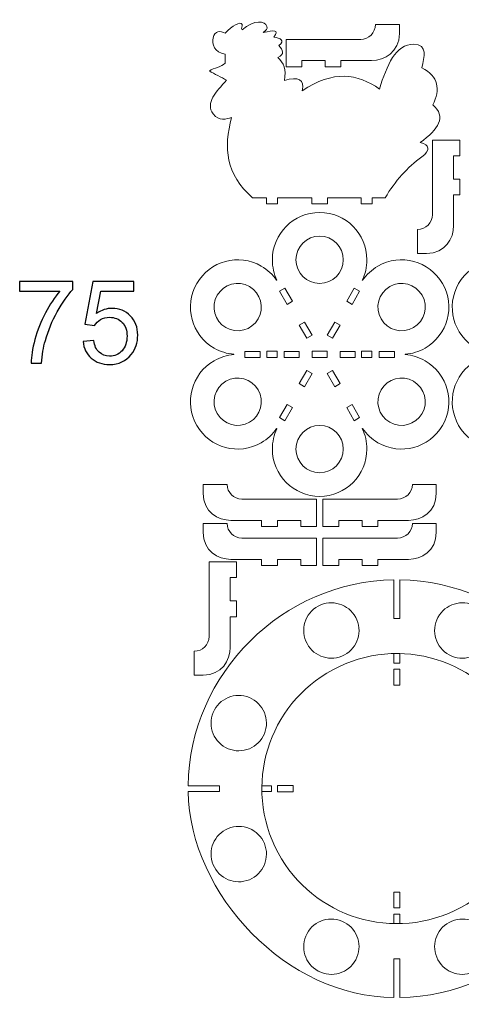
# Model space of a CAD drawing. Header units: centimetres. Extents: x -157 to -41, y -54 to 49.
# Drawn here: x -157 to -128.9, y -13.4 to 48.7 of the extents above; entities that cross this region are included whole.
import ezdxf

# ---------------------------------------------------------------- set-up
doc = ezdxf.new("R2010")
doc.units = ezdxf.units.CM
doc.header["$MEASUREMENT"] = 0
doc.layers.add('layer 1', color=7, linetype='Continuous')

msp = doc.modelspace()

# ---------------------------------------------------------------- linework, layer by layer
at = {"layer": 'layer 1', "color": 250, "lineweight": 9}
msp.add_lwpolyline([(-140.61662, -0.32541), (-139.61664, -0.32541), (-139.61664, 0.06457), (-140.61662, 0.06457), (-140.61662, -0.32541)], close=True, dxfattribs=at)
for points, knots in [([(-142.20987, 37.35621), (-143.92432, 38.86667), (-144.03164, 40.49601), (-143.54405, 42.43619), (-143.54405, 42.43619), (-143.84609, 42.36213), (-144.34003, 42.17056), (-144.70719, 42.67311), (-144.70719, 42.67311), (-145.21136, 43.36312), (-144.51576, 44.07481), (-143.86132, 44.80793), (-143.86132, 44.80793), (-144.17013, 45.00929), (-144.63507, 45.20065), (-144.94387, 45.40206), (-144.94387, 45.40206), (-144.66191, 45.60853), (-144.17094, 45.62838), (-143.94188, 45.89549), (-143.94188, 45.89549), (-143.94184, 46.08341), (-143.94184, 46.27138), (-143.94188, 46.4594), (-143.94188, 46.4594), (-144.61805, 46.55542), (-144.78886, 47.10705), (-144.70719, 47.50667), (-144.70719, 47.50667), (-144.61669, 47.94939), (-144.22727, 47.95791), (-143.94188, 47.78861), (-143.94188, 47.78861), (-143.46516, 48.28265), (-143.01865, 48.55801), (-142.8644, 48.35252), (-142.8644, 48.35252), (-142.83787, 48.23982), (-142.96245, 48.12714), (-142.85532, 48.01451), (-142.85532, 48.01451), (-142.1185, 48.65758), (-141.37752, 48.59703), (-141.28888, 48.21628), (-141.28888, 48.21628), (-141.25876, 48.08675), (-141.3264, 47.97632), (-141.52563, 47.83294), (-141.52563, 47.83294), (-140.84374, 47.97458), (-140.48042, 48.03987), (-140.86077, 47.55046), (-140.86077, 47.55046), (-140.42208, 47.4742), (-140.1291, 47.35153), (-140.53843, 47.00573), (-140.53843, 47.00573), (-140.25247, 46.71371), (-140.15921, 46.44677), (-140.59885, 46.24913), (-140.59885, 46.24913), (-140.23786, 45.92376), (-140.03646, 45.48492), (-140.18584, 44.79646), (-140.18584, 44.79646), (-139.28275, 45.05662), (-138.87275, 44.86574), (-139.0576, 44.13066), (-139.0576, 44.13066), (-137.08995, 45.47031), (-135.52855, 45.22189), (-134.15179, 44.25174), (-134.15179, 44.25174), (-133.67564, 45.74377), (-133.14459, 47.11762), (-131.96581, 47.09655), (-131.96581, 47.09655), (-131.08225, 47.05079), (-131.30474, 46.30658), (-131.46212, 45.6035), (-131.46212, 45.6035), (-130.40309, 45.04485), (-130.26874, 44.23114), (-130.76704, 43.24293), (-130.76704, 43.24293), (-129.88414, 42.50638), (-130.40457, 41.69601), (-131.56285, 40.85208), (-131.56285, 40.85208), (-130.96543, 40.7139), (-130.89662, 40.37043), (-131.46212, 39.95426), (-131.46212, 39.95426), (-132.38003, 39.27879), (-133.16119, 38.41037), (-133.78911, 37.35158), (-133.78911, 37.35158), (-133.78911, 37.35158), (-134.60666, 37.35203), (-134.60666, 37.35203), (-134.60666, 37.35203), (-134.60666, 37.35203), (-134.60666, 36.96548), (-134.60666, 36.96548), (-134.60666, 36.96548), (-134.60666, 36.96548), (-135.30666, 36.96548), (-135.30666, 36.96548), (-135.30666, 36.96548), (-135.30666, 36.96548), (-135.30666, 37.35241), (-135.30666, 37.35241), (-135.30666, 37.35241), (-135.30666, 37.35241), (-137.44711, 37.35359), (-137.44711, 37.35359), (-137.44711, 37.35359), (-137.44711, 37.35359), (-137.44711, 36.96548), (-137.44711, 36.96548), (-137.44711, 36.96548), (-137.44711, 36.96548), (-138.44711, 36.96548), (-138.44711, 36.96548), (-138.44711, 36.96548), (-138.44711, 36.96548), (-138.44711, 37.35414), (-138.44711, 37.35414), (-138.44711, 37.35414), (-138.44711, 37.35414), (-140.62406, 37.35534), (-140.62406, 37.35534), (-140.62406, 37.35534), (-140.62406, 37.35534), (-140.62406, 36.96548), (-140.62406, 36.96548), (-140.62406, 36.96548), (-140.62406, 36.96548), (-141.32406, 36.96548), (-141.32406, 36.96548), (-141.32406, 36.96548), (-141.32406, 36.96548), (-141.32406, 37.35572), (-141.32406, 37.35572), (-141.32406, 37.35572), (-141.32406, 37.35572), (-142.20987, 37.35621), (-142.20987, 37.35621)], [0, 0, 0, 0, 0.02631579, 0.02631579, 0.02631579, 0.02631579, 0.05263158, 0.05263158, 0.05263158, 0.05263158, 0.07894737, 0.07894737, 0.07894737, 0.07894737, 0.10526316, 0.10526316, 0.10526316, 0.10526316, 0.13157895, 0.13157895, 0.13157895, 0.13157895, 0.15789474, 0.15789474, 0.15789474, 0.15789474, 0.18421053, 0.18421053, 0.18421053, 0.18421053, 0.21052632, 0.21052632, 0.21052632, 0.21052632, 0.23684211, 0.23684211, 0.23684211, 0.23684211, 0.26315789, 0.26315789, 0.26315789, 0.26315789, 0.28947368, 0.28947368, 0.28947368, 0.28947368, 0.31578947, 0.31578947, 0.31578947, 0.31578947, 0.34210526, 0.34210526, 0.34210526, 0.34210526, 0.36842105, 0.36842105, 0.36842105, 0.36842105, 0.39473684, 0.39473684, 0.39473684, 0.39473684, 0.42105263, 0.42105263, 0.42105263, 0.42105263, 0.44736842, 0.44736842, 0.44736842, 0.44736842, 0.47368421, 0.47368421, 0.47368421, 0.47368421, 0.5, 0.5, 0.5, 0.5, 0.52631579, 0.52631579, 0.52631579, 0.52631579, 0.55263158, 0.55263158, 0.55263158, 0.55263158, 0.57894737, 0.57894737, 0.57894737, 0.57894737, 0.60526316, 0.60526316, 0.60526316, 0.60526316, 0.63157895, 0.63157895, 0.63157895, 0.63157895, 0.65789474, 0.65789474, 0.65789474, 0.65789474, 0.68421053, 0.68421053, 0.68421053, 0.68421053, 0.71052632, 0.71052632, 0.71052632, 0.71052632, 0.73684211, 0.73684211, 0.73684211, 0.73684211, 0.76315789, 0.76315789, 0.76315789, 0.76315789, 0.78947368, 0.78947368, 0.78947368, 0.78947368, 0.81578947, 0.81578947, 0.81578947, 0.81578947, 0.84210526, 0.84210526, 0.84210526, 0.84210526, 0.86842105, 0.86842105, 0.86842105, 0.86842105, 0.89473684, 0.89473684, 0.89473684, 0.89473684, 0.92105263, 0.92105263, 0.92105263, 0.92105263, 0.94736842, 0.94736842, 0.94736842, 0.94736842, 1, 1, 1, 1]), ([(-134.64666, 46.05553), (-134.64666, 46.05553), (-136.59122, 46.05553), (-136.59122, 46.05553), (-136.59122, 46.05553), (-136.59122, 46.05553), (-136.59122, 45.66553), (-136.59122, 45.66553), (-136.59122, 45.66553), (-136.59122, 45.66553), (-137.59122, 45.66553), (-137.59122, 45.66553), (-137.59122, 45.66553), (-137.59122, 45.66553), (-137.59122, 46.05553), (-137.59122, 46.05553), (-137.59122, 46.05553), (-137.59122, 46.05553), (-139.07846, 46.05553), (-139.07846, 46.05553), (-139.07846, 46.05553), (-139.07846, 46.05553), (-139.07846, 45.66553), (-139.07846, 45.66553), (-139.07846, 45.66553), (-139.07846, 45.66553), (-140.07846, 45.66553), (-140.07846, 45.66553), (-140.07846, 45.66553), (-140.07846, 45.66553), (-140.07846, 46.05553), (-140.07846, 46.05553), (-140.07846, 46.05553), (-140.07846, 46.05553), (-140.07846, 47.40143), (-140.07846, 47.40143), (-140.07846, 47.40143), (-140.07846, 47.40143), (-135.34087, 47.40143), (-135.34087, 47.40143), (-135.34087, 47.40143), (-134.82567, 47.40143), (-134.40413, 47.82294), (-134.40413, 48.33817), (-134.40413, 48.33817), (-134.40413, 48.33817), (-134.02814, 48.33817), (-134.02814, 48.33817), (-134.02814, 48.33817), (-134.02814, 48.33817), (-132.88682, 48.33817), (-132.88682, 48.33817), (-132.88682, 48.33817), (-132.88682, 48.33817), (-132.88682, 47.76751), (-132.88682, 47.76751), (-132.88682, 47.76751), (-132.88682, 46.58706), (-133.83469, 46.05553), (-134.64666, 46.05553)], [0, 0, 0, 0, 0.0625, 0.0625, 0.0625, 0.0625, 0.125, 0.125, 0.125, 0.125, 0.1875, 0.1875, 0.1875, 0.1875, 0.25, 0.25, 0.25, 0.25, 0.3125, 0.3125, 0.3125, 0.3125, 0.375, 0.375, 0.375, 0.375, 0.4375, 0.4375, 0.4375, 0.4375, 0.5, 0.5, 0.5, 0.5, 0.5625, 0.5625, 0.5625, 0.5625, 0.625, 0.625, 0.625, 0.625, 0.6875, 0.6875, 0.6875, 0.6875, 0.75, 0.75, 0.75, 0.75, 0.8125, 0.8125, 0.8125, 0.8125, 0.875, 0.875, 0.875, 0.875, 1, 1, 1, 1]), ([(-129.4448, 35.58404), (-129.4448, 35.58404), (-129.4448, 37.5286), (-129.4448, 37.5286), (-129.4448, 37.5286), (-129.4448, 37.5286), (-129.0548, 37.5286), (-129.0548, 37.5286), (-129.0548, 37.5286), (-129.0548, 37.5286), (-129.0548, 38.5286), (-129.0548, 38.5286), (-129.0548, 38.5286), (-129.0548, 38.5286), (-129.4448, 38.5286), (-129.4448, 38.5286), (-129.4448, 38.5286), (-129.4448, 38.5286), (-129.4448, 40.01584), (-129.4448, 40.01584), (-129.4448, 40.01584), (-129.4448, 40.01584), (-129.0548, 40.01584), (-129.0548, 40.01584), (-129.0548, 40.01584), (-129.0548, 40.01584), (-129.0548, 41.01584), (-129.0548, 41.01584), (-129.0548, 41.01584), (-129.0548, 41.01584), (-129.4448, 41.01584), (-129.4448, 41.01584), (-129.4448, 41.01584), (-129.4448, 41.01584), (-130.7907, 41.01584), (-130.7907, 41.01584), (-130.7907, 41.01584), (-130.7907, 41.01584), (-130.7907, 36.27825), (-130.7907, 36.27825), (-130.7907, 36.27825), (-130.7907, 35.76305), (-131.21221, 35.34151), (-131.72744, 35.34151), (-131.72744, 35.34151), (-131.72744, 35.34151), (-131.72744, 34.96552), (-131.72744, 34.96552), (-131.72744, 34.96552), (-131.72744, 34.96552), (-131.72744, 33.8242), (-131.72744, 33.8242), (-131.72744, 33.8242), (-131.72744, 33.8242), (-131.15678, 33.8242), (-131.15678, 33.8242), (-131.15678, 33.8242), (-129.97633, 33.8242), (-129.4448, 34.77207), (-129.4448, 35.58404)], [0, 0, 0, 0, 0.0625, 0.0625, 0.0625, 0.0625, 0.125, 0.125, 0.125, 0.125, 0.1875, 0.1875, 0.1875, 0.1875, 0.25, 0.25, 0.25, 0.25, 0.3125, 0.3125, 0.3125, 0.3125, 0.375, 0.375, 0.375, 0.375, 0.4375, 0.4375, 0.4375, 0.4375, 0.5, 0.5, 0.5, 0.5, 0.5625, 0.5625, 0.5625, 0.5625, 0.625, 0.625, 0.625, 0.625, 0.6875, 0.6875, 0.6875, 0.6875, 0.75, 0.75, 0.75, 0.75, 0.8125, 0.8125, 0.8125, 0.8125, 0.875, 0.875, 0.875, 0.875, 1, 1, 1, 1]), ([(-137.94712, 36.41761), (-136.29055, 36.41761), (-134.94712, 35.07418), (-134.94711, 33.41761), (-134.94711, 33.41761), (-134.94712, 32.95642), (-135.05137, 32.51958), (-135.23739, 32.12916), (-135.23739, 32.12916), (-135.23739, 32.12916), (-135.21831, 32.11812), (-135.21831, 32.11812), (-135.21831, 32.11812), (-134.97321, 32.47443), (-134.64698, 32.78311), (-134.24756, 33.01371), (-134.24756, 33.01371), (-132.81292, 33.842), (-130.97776, 33.35027), (-130.14948, 31.91564), (-130.14948, 31.91564), (-129.32119, 30.48101), (-129.81292, 28.64585), (-131.24755, 27.81756), (-131.24755, 27.81756), (-131.64716, 27.58685), (-132.07788, 27.45869), (-132.50923, 27.42466), (-132.50923, 27.42466), (-132.50923, 27.42466), (-132.50921, 27.41366), (-132.50921, 27.41366), (-132.50921, 27.41366), (-132.50921, 27.41366), (-132.50923, 27.40272), (-132.50923, 27.40272), (-132.50923, 27.40272), (-132.07789, 27.36869), (-131.64717, 27.24049), (-131.24756, 27.00978), (-131.24756, 27.00978), (-129.81292, 26.18149), (-129.32119, 24.34633), (-130.14948, 22.9117), (-130.14948, 22.9117), (-130.97776, 21.47707), (-132.81292, 20.98534), (-134.24756, 21.81362), (-134.24756, 21.81362), (-134.64697, 22.04422), (-134.97322, 22.35295), (-135.21832, 22.70927), (-135.21832, 22.70927), (-135.21832, 22.70927), (-135.23738, 22.69823), (-135.23738, 22.69823), (-135.23738, 22.69823), (-135.05137, 22.30781), (-134.94712, 21.87092), (-134.94712, 21.40974), (-134.94712, 21.40974), (-134.94712, 19.75316), (-136.29055, 18.40973), (-137.94712, 18.40973), (-137.94712, 18.40973), (-139.60369, 18.40973), (-140.94712, 19.75316), (-140.94713, 21.40973), (-140.94713, 21.40973), (-140.94712, 21.87092), (-140.84286, 22.30782), (-140.65684, 22.69823), (-140.65684, 22.69823), (-140.65684, 22.69823), (-140.67591, 22.70929), (-140.67591, 22.70929), (-140.67591, 22.70929), (-140.92102, 22.35296), (-141.24726, 22.04423), (-141.64668, 21.81363), (-141.64668, 21.81363), (-143.08132, 20.98534), (-144.91648, 21.47707), (-145.74476, 22.9117), (-145.74476, 22.9117), (-146.57305, 24.34633), (-146.08132, 26.18149), (-144.64669, 27.00978), (-144.64669, 27.00978), (-144.24708, 27.24049), (-143.81636, 27.36869), (-143.38501, 27.40272), (-143.38501, 27.40272), (-143.38501, 27.40272), (-143.38503, 27.41368), (-143.38503, 27.41368), (-143.38503, 27.41368), (-143.38503, 27.41368), (-143.38501, 27.42466), (-143.38501, 27.42466), (-143.38501, 27.42466), (-143.81635, 27.45869), (-144.24707, 27.58685), (-144.64668, 27.81756), (-144.64668, 27.81756), (-146.08132, 28.64585), (-146.57305, 30.48101), (-145.74476, 31.91564), (-145.74476, 31.91564), (-144.91648, 33.35027), (-143.08132, 33.842), (-141.64668, 33.01372), (-141.64668, 33.01372), (-141.24727, 32.78312), (-140.92103, 32.47443), (-140.67593, 32.11812), (-140.67593, 32.11812), (-140.67593, 32.11812), (-140.65685, 32.12918), (-140.65685, 32.12918), (-140.65685, 32.12918), (-140.84287, 32.5196), (-140.94712, 32.95642), (-140.94712, 33.4176), (-140.94712, 33.4176), (-140.94712, 35.07418), (-139.60369, 36.41761), (-137.94712, 36.41761)], [0, 0, 0, 0, 0.03030303, 0.03030303, 0.03030303, 0.03030303, 0.06060606, 0.06060606, 0.06060606, 0.06060606, 0.09090909, 0.09090909, 0.09090909, 0.09090909, 0.12121212, 0.12121212, 0.12121212, 0.12121212, 0.15151515, 0.15151515, 0.15151515, 0.15151515, 0.18181818, 0.18181818, 0.18181818, 0.18181818, 0.21212121, 0.21212121, 0.21212121, 0.21212121, 0.24242424, 0.24242424, 0.24242424, 0.24242424, 0.27272727, 0.27272727, 0.27272727, 0.27272727, 0.3030303, 0.3030303, 0.3030303, 0.3030303, 0.33333333, 0.33333333, 0.33333333, 0.33333333, 0.36363636, 0.36363636, 0.36363636, 0.36363636, 0.39393939, 0.39393939, 0.39393939, 0.39393939, 0.42424242, 0.42424242, 0.42424242, 0.42424242, 0.45454545, 0.45454545, 0.45454545, 0.45454545, 0.48484848, 0.48484848, 0.48484848, 0.48484848, 0.51515152, 0.51515152, 0.51515152, 0.51515152, 0.54545455, 0.54545455, 0.54545455, 0.54545455, 0.57575758, 0.57575758, 0.57575758, 0.57575758, 0.60606061, 0.60606061, 0.60606061, 0.60606061, 0.63636364, 0.63636364, 0.63636364, 0.63636364, 0.66666667, 0.66666667, 0.66666667, 0.66666667, 0.6969697, 0.6969697, 0.6969697, 0.6969697, 0.72727273, 0.72727273, 0.72727273, 0.72727273, 0.75757576, 0.75757576, 0.75757576, 0.75757576, 0.78787879, 0.78787879, 0.78787879, 0.78787879, 0.81818182, 0.81818182, 0.81818182, 0.81818182, 0.84848485, 0.84848485, 0.84848485, 0.84848485, 0.87878788, 0.87878788, 0.87878788, 0.87878788, 0.90909091, 0.90909091, 0.90909091, 0.90909091, 0.93939394, 0.93939394, 0.93939394, 0.93939394, 1, 1, 1, 1]), ([(-121.32812, 36.41761), (-119.67155, 36.41761), (-118.32812, 35.07418), (-118.32811, 33.41761), (-118.32811, 33.41761), (-118.32812, 32.95642), (-118.43237, 32.51958), (-118.61839, 32.12916), (-118.61839, 32.12916), (-118.61839, 32.12916), (-118.59931, 32.11812), (-118.59931, 32.11812), (-118.59931, 32.11812), (-118.35421, 32.47443), (-118.02798, 32.78311), (-117.62856, 33.01371), (-117.62856, 33.01371), (-116.19392, 33.842), (-114.35876, 33.35027), (-113.53048, 31.91564), (-113.53048, 31.91564), (-112.70219, 30.48101), (-113.19392, 28.64585), (-114.62855, 27.81756), (-114.62855, 27.81756), (-115.02816, 27.58685), (-115.45888, 27.45869), (-115.89023, 27.42466), (-115.89023, 27.42466), (-115.89023, 27.42466), (-115.89021, 27.41366), (-115.89021, 27.41366), (-115.89021, 27.41366), (-115.89021, 27.41366), (-115.89023, 27.40272), (-115.89023, 27.40272), (-115.89023, 27.40272), (-115.45889, 27.36869), (-115.02817, 27.24049), (-114.62856, 27.00978), (-114.62856, 27.00978), (-113.19392, 26.18149), (-112.70219, 24.34633), (-113.53048, 22.9117), (-113.53048, 22.9117), (-114.35876, 21.47707), (-116.19392, 20.98534), (-117.62856, 21.81362), (-117.62856, 21.81362), (-118.02797, 22.04422), (-118.35422, 22.35295), (-118.59932, 22.70927), (-118.59932, 22.70927), (-118.59932, 22.70927), (-118.61838, 22.69823), (-118.61838, 22.69823), (-118.61838, 22.69823), (-118.43237, 22.30781), (-118.32812, 21.87092), (-118.32812, 21.40974), (-118.32812, 21.40974), (-118.32812, 19.75316), (-119.67155, 18.40973), (-121.32812, 18.40973), (-121.32812, 18.40973), (-122.98469, 18.40973), (-124.32812, 19.75316), (-124.32813, 21.40973), (-124.32813, 21.40973), (-124.32812, 21.87092), (-124.22386, 22.30782), (-124.03784, 22.69823), (-124.03784, 22.69823), (-124.03784, 22.69823), (-124.05691, 22.70929), (-124.05691, 22.70929), (-124.05691, 22.70929), (-124.30202, 22.35296), (-124.62826, 22.04423), (-125.02768, 21.81363), (-125.02768, 21.81363), (-126.46232, 20.98534), (-128.29748, 21.47707), (-129.12576, 22.9117), (-129.12576, 22.9117), (-129.95405, 24.34633), (-129.46232, 26.18149), (-128.02769, 27.00978), (-128.02769, 27.00978), (-127.62808, 27.24049), (-127.19736, 27.36869), (-126.76601, 27.40272), (-126.76601, 27.40272), (-126.76601, 27.40272), (-126.76603, 27.41368), (-126.76603, 27.41368), (-126.76603, 27.41368), (-126.76603, 27.41368), (-126.76601, 27.42466), (-126.76601, 27.42466), (-126.76601, 27.42466), (-127.19735, 27.45869), (-127.62807, 27.58685), (-128.02768, 27.81756), (-128.02768, 27.81756), (-129.46232, 28.64585), (-129.95405, 30.48101), (-129.12576, 31.91564), (-129.12576, 31.91564), (-128.29748, 33.35027), (-126.46232, 33.842), (-125.02768, 33.01372), (-125.02768, 33.01372), (-124.62827, 32.78312), (-124.30203, 32.47443), (-124.05693, 32.11812), (-124.05693, 32.11812), (-124.05693, 32.11812), (-124.03785, 32.12918), (-124.03785, 32.12918), (-124.03785, 32.12918), (-124.22387, 32.5196), (-124.32812, 32.95642), (-124.32812, 33.4176), (-124.32812, 33.4176), (-124.32812, 35.07418), (-122.98469, 36.41761), (-121.32812, 36.41761)], [0, 0, 0, 0, 0.03030303, 0.03030303, 0.03030303, 0.03030303, 0.06060606, 0.06060606, 0.06060606, 0.06060606, 0.09090909, 0.09090909, 0.09090909, 0.09090909, 0.12121212, 0.12121212, 0.12121212, 0.12121212, 0.15151515, 0.15151515, 0.15151515, 0.15151515, 0.18181818, 0.18181818, 0.18181818, 0.18181818, 0.21212121, 0.21212121, 0.21212121, 0.21212121, 0.24242424, 0.24242424, 0.24242424, 0.24242424, 0.27272727, 0.27272727, 0.27272727, 0.27272727, 0.3030303, 0.3030303, 0.3030303, 0.3030303, 0.33333333, 0.33333333, 0.33333333, 0.33333333, 0.36363636, 0.36363636, 0.36363636, 0.36363636, 0.39393939, 0.39393939, 0.39393939, 0.39393939, 0.42424242, 0.42424242, 0.42424242, 0.42424242, 0.45454545, 0.45454545, 0.45454545, 0.45454545, 0.48484848, 0.48484848, 0.48484848, 0.48484848, 0.51515152, 0.51515152, 0.51515152, 0.51515152, 0.54545455, 0.54545455, 0.54545455, 0.54545455, 0.57575758, 0.57575758, 0.57575758, 0.57575758, 0.60606061, 0.60606061, 0.60606061, 0.60606061, 0.63636364, 0.63636364, 0.63636364, 0.63636364, 0.66666667, 0.66666667, 0.66666667, 0.66666667, 0.6969697, 0.6969697, 0.6969697, 0.6969697, 0.72727273, 0.72727273, 0.72727273, 0.72727273, 0.75757576, 0.75757576, 0.75757576, 0.75757576, 0.78787879, 0.78787879, 0.78787879, 0.78787879, 0.81818182, 0.81818182, 0.81818182, 0.81818182, 0.84848485, 0.84848485, 0.84848485, 0.84848485, 0.87878788, 0.87878788, 0.87878788, 0.87878788, 0.90909091, 0.90909091, 0.90909091, 0.90909091, 0.93939394, 0.93939394, 0.93939394, 0.93939394, 1, 1, 1, 1]), ([(-137.94712, 31.91761), (-137.11883, 31.91761), (-136.44712, 32.58931), (-136.44712, 33.41761), (-136.44712, 33.41761), (-136.44712, 34.24589), (-137.11883, 34.91761), (-137.94712, 34.91761), (-137.94712, 34.91761), (-138.77541, 34.91761), (-139.44711, 34.2459), (-139.44712, 33.41761), (-139.44712, 33.41761), (-139.44712, 32.58931), (-138.77541, 31.91761), (-137.94712, 31.91761)], [0, 0, 0, 0, 0.2, 0.2, 0.2, 0.2, 0.4, 0.4, 0.4, 0.4, 0.6, 0.6, 0.6, 0.6, 1, 1, 1, 1]), ([(-141.84765, 29.66564), (-141.4335, 30.38296), (-141.67936, 31.30053), (-142.39668, 31.71468), (-142.39668, 31.71468), (-143.114, 32.12882), (-144.03158, 31.88296), (-144.44572, 31.16564), (-144.44572, 31.16564), (-144.85987, 30.44832), (-144.614, 29.53076), (-143.89668, 29.1166), (-143.89668, 29.1166), (-143.17936, 28.70245), (-142.26179, 28.94832), (-141.84765, 29.66564)], [0, 0, 0, 0, 0.2, 0.2, 0.2, 0.2, 0.4, 0.4, 0.4, 0.4, 0.6, 0.6, 0.6, 0.6, 1, 1, 1, 1]), ([(-131.44852, 31.16564), (-131.86266, 31.88296), (-132.78023, 32.12881), (-133.49756, 31.71468), (-133.49756, 31.71468), (-134.21488, 31.30053), (-134.46074, 30.38296), (-134.04659, 29.66564), (-134.04659, 29.66564), (-133.63245, 28.94832), (-132.71488, 28.70245), (-131.99756, 29.1166), (-131.99756, 29.1166), (-131.28024, 29.53074), (-131.03437, 30.44832), (-131.44852, 31.16564)], [0, 0, 0, 0, 0.2, 0.2, 0.2, 0.2, 0.4, 0.4, 0.4, 0.4, 0.6, 0.6, 0.6, 0.6, 1, 1, 1, 1]), ([(-140.0063, 30.59029), (-140.0063, 30.59029), (-140.4863, 31.42167), (-140.4863, 31.42167), (-140.4863, 31.42167), (-140.4863, 31.42167), (-140.14856, 31.61666), (-140.14856, 31.61666), (-140.14856, 31.61666), (-140.14856, 31.61666), (-139.66855, 30.78527), (-139.66855, 30.78527), (-139.66855, 30.78527), (-139.66855, 30.78527), (-140.0063, 30.59029), (-140.0063, 30.59029)], [0, 0, 0, 0, 0.2, 0.2, 0.2, 0.2, 0.4, 0.4, 0.4, 0.4, 0.6, 0.6, 0.6, 0.6, 1, 1, 1, 1]), ([(-136.22568, 30.78528), (-136.22568, 30.78528), (-135.74568, 31.61666), (-135.74568, 31.61666), (-135.74568, 31.61666), (-135.74568, 31.61666), (-135.40794, 31.42167), (-135.40794, 31.42167), (-135.40794, 31.42167), (-135.40794, 31.42167), (-135.88794, 30.59027), (-135.88794, 30.59027), (-135.88794, 30.59027), (-135.88794, 30.59027), (-136.22568, 30.78528), (-136.22568, 30.78528)], [0, 0, 0, 0, 0.2, 0.2, 0.2, 0.2, 0.4, 0.4, 0.4, 0.4, 0.6, 0.6, 0.6, 0.6, 1, 1, 1, 1]), ([(-138.76268, 28.43627), (-138.76268, 28.43627), (-139.24268, 29.26766), (-139.24268, 29.26766), (-139.24268, 29.26766), (-139.24268, 29.26766), (-138.90493, 29.46265), (-138.90493, 29.46265), (-138.90493, 29.46265), (-138.90493, 29.46265), (-138.42494, 28.63127), (-138.42494, 28.63127), (-138.42494, 28.63127), (-138.42494, 28.63127), (-138.76268, 28.43627), (-138.76268, 28.43627)], [0, 0, 0, 0, 0.2, 0.2, 0.2, 0.2, 0.4, 0.4, 0.4, 0.4, 0.6, 0.6, 0.6, 0.6, 1, 1, 1, 1]), ([(-137.4693, 28.63127), (-137.4693, 28.63127), (-136.9893, 29.46265), (-136.9893, 29.46265), (-136.9893, 29.46265), (-136.9893, 29.46265), (-136.65156, 29.26765), (-136.65156, 29.26765), (-136.65156, 29.26765), (-136.65156, 29.26765), (-137.13156, 28.43627), (-137.13156, 28.43627), (-137.13156, 28.43627), (-137.13156, 28.43627), (-137.4693, 28.63127), (-137.4693, 28.63127)], [0, 0, 0, 0, 0.2, 0.2, 0.2, 0.2, 0.4, 0.4, 0.4, 0.4, 0.6, 0.6, 0.6, 0.6, 1, 1, 1, 1]), ([(-141.72774, 27.21867), (-141.72774, 27.21867), (-142.68774, 27.21867), (-142.68774, 27.21867), (-142.68774, 27.21867), (-142.68774, 27.21867), (-142.68774, 27.60867), (-142.68774, 27.60867), (-142.68774, 27.60867), (-142.68774, 27.60867), (-141.72774, 27.60867), (-141.72774, 27.60867), (-141.72774, 27.60867), (-141.72774, 27.60867), (-141.72774, 27.21867), (-141.72774, 27.21867)], [0, 0, 0, 0, 0.2, 0.2, 0.2, 0.2, 0.4, 0.4, 0.4, 0.4, 0.6, 0.6, 0.6, 0.6, 1, 1, 1, 1]), ([(-141.30406, 27.61125), (-141.30406, 27.61125), (-140.64406, 27.61125), (-140.64406, 27.61125), (-140.64406, 27.61125), (-140.64406, 27.61125), (-140.64406, 27.22125), (-140.64406, 27.22125), (-140.64406, 27.22125), (-140.64406, 27.22125), (-141.30406, 27.22125), (-141.30406, 27.22125), (-141.30406, 27.22125), (-141.30406, 27.22125), (-141.30406, 27.61125), (-141.30406, 27.61125)], [0, 0, 0, 0, 0.2, 0.2, 0.2, 0.2, 0.4, 0.4, 0.4, 0.4, 0.6, 0.6, 0.6, 0.6, 1, 1, 1, 1]), ([(-139.2405, 27.21867), (-139.2405, 27.21867), (-140.2005, 27.21867), (-140.2005, 27.21867), (-140.2005, 27.21867), (-140.2005, 27.21867), (-140.2005, 27.60867), (-140.2005, 27.60867), (-140.2005, 27.60867), (-140.2005, 27.60867), (-139.2405, 27.60867), (-139.2405, 27.60867), (-139.2405, 27.60867), (-139.2405, 27.60867), (-139.2405, 27.21867), (-139.2405, 27.21867)], [0, 0, 0, 0, 0.2, 0.2, 0.2, 0.2, 0.4, 0.4, 0.4, 0.4, 0.6, 0.6, 0.6, 0.6, 1, 1, 1, 1]), ([(-138.42711, 27.61125), (-138.42711, 27.61125), (-137.46711, 27.61125), (-137.46711, 27.61125), (-137.46711, 27.61125), (-137.46711, 27.61125), (-137.46711, 27.22125), (-137.46711, 27.22125), (-137.46711, 27.22125), (-137.46711, 27.22125), (-138.42711, 27.22125), (-138.42711, 27.22125), (-138.42711, 27.22125), (-138.42711, 27.22125), (-138.42711, 27.61125), (-138.42711, 27.61125)], [0, 0, 0, 0, 0.2, 0.2, 0.2, 0.2, 0.4, 0.4, 0.4, 0.4, 0.6, 0.6, 0.6, 0.6, 1, 1, 1, 1]), ([(-136.65374, 27.60867), (-136.65374, 27.60867), (-135.69374, 27.60866), (-135.69374, 27.60866), (-135.69374, 27.60866), (-135.69374, 27.60866), (-135.69375, 27.21867), (-135.69375, 27.21867), (-135.69375, 27.21867), (-135.69375, 27.21867), (-136.65374, 27.21867), (-136.65374, 27.21867), (-136.65374, 27.21867), (-136.65374, 27.21867), (-136.65374, 27.60867), (-136.65374, 27.60867)], [0, 0, 0, 0, 0.2, 0.2, 0.2, 0.2, 0.4, 0.4, 0.4, 0.4, 0.6, 0.6, 0.6, 0.6, 1, 1, 1, 1]), ([(-135.28666, 27.61125), (-135.28666, 27.61125), (-134.62666, 27.61125), (-134.62666, 27.61125), (-134.62666, 27.61125), (-134.62666, 27.61125), (-134.62666, 27.22125), (-134.62666, 27.22125), (-134.62666, 27.22125), (-134.62666, 27.22125), (-135.28666, 27.22125), (-135.28666, 27.22125), (-135.28666, 27.22125), (-135.28666, 27.22125), (-135.28666, 27.61125), (-135.28666, 27.61125)], [0, 0, 0, 0, 0.2, 0.2, 0.2, 0.2, 0.4, 0.4, 0.4, 0.4, 0.6, 0.6, 0.6, 0.6, 1, 1, 1, 1]), ([(-134.1665, 27.60866), (-134.1665, 27.60866), (-133.2065, 27.60866), (-133.2065, 27.60866), (-133.2065, 27.60866), (-133.2065, 27.60866), (-133.2065, 27.21868), (-133.2065, 27.21868), (-133.2065, 27.21868), (-133.2065, 27.21868), (-134.16651, 27.21867), (-134.16651, 27.21867), (-134.16651, 27.21867), (-134.16651, 27.21867), (-134.1665, 27.60866), (-134.1665, 27.60866)], [0, 0, 0, 0, 0.2, 0.2, 0.2, 0.2, 0.4, 0.4, 0.4, 0.4, 0.6, 0.6, 0.6, 0.6, 1, 1, 1, 1]), ([(-141.84765, 25.1617), (-142.26179, 25.87902), (-143.17936, 26.12489), (-143.89668, 25.71074), (-143.89668, 25.71074), (-144.614, 25.2966), (-144.85987, 24.37902), (-144.44572, 23.6617), (-144.44572, 23.6617), (-144.03158, 22.94438), (-143.11401, 22.69853), (-142.39668, 23.11266), (-142.39668, 23.11266), (-141.67936, 23.52681), (-141.4335, 24.44438), (-141.84765, 25.1617)], [0, 0, 0, 0, 0.2, 0.2, 0.2, 0.2, 0.4, 0.4, 0.4, 0.4, 0.6, 0.6, 0.6, 0.6, 1, 1, 1, 1]), ([(-138.42494, 26.19607), (-138.42494, 26.19607), (-138.90494, 25.36469), (-138.90494, 25.36469), (-138.90494, 25.36469), (-138.90494, 25.36469), (-139.24268, 25.55969), (-139.24268, 25.55969), (-139.24268, 25.55969), (-139.24268, 25.55969), (-138.76268, 26.39107), (-138.76268, 26.39107), (-138.76268, 26.39107), (-138.76268, 26.39107), (-138.42494, 26.19607), (-138.42494, 26.19607)], [0, 0, 0, 0, 0.2, 0.2, 0.2, 0.2, 0.4, 0.4, 0.4, 0.4, 0.6, 0.6, 0.6, 0.6, 1, 1, 1, 1]), ([(-137.13156, 26.39107), (-137.13156, 26.39107), (-136.65156, 25.55968), (-136.65156, 25.55968), (-136.65156, 25.55968), (-136.65156, 25.55968), (-136.98931, 25.36469), (-136.98931, 25.36469), (-136.98931, 25.36469), (-136.98931, 25.36469), (-137.4693, 26.19607), (-137.4693, 26.19607), (-137.4693, 26.19607), (-137.4693, 26.19607), (-137.13156, 26.39107), (-137.13156, 26.39107)], [0, 0, 0, 0, 0.2, 0.2, 0.2, 0.2, 0.4, 0.4, 0.4, 0.4, 0.6, 0.6, 0.6, 0.6, 1, 1, 1, 1]), ([(-131.44852, 23.6617), (-131.03437, 24.37902), (-131.28024, 25.29658), (-131.99756, 25.71074), (-131.99756, 25.71074), (-132.71488, 26.12489), (-133.63245, 25.87902), (-134.04659, 25.1617), (-134.04659, 25.1617), (-134.46074, 24.44438), (-134.21488, 23.52681), (-133.49756, 23.11266), (-133.49756, 23.11266), (-132.78024, 22.69852), (-131.86266, 22.94438), (-131.44852, 23.6617)], [0, 0, 0, 0, 0.2, 0.2, 0.2, 0.2, 0.4, 0.4, 0.4, 0.4, 0.6, 0.6, 0.6, 0.6, 1, 1, 1, 1]), ([(-139.66856, 24.04206), (-139.66856, 24.04206), (-140.14856, 23.21067), (-140.14856, 23.21067), (-140.14856, 23.21067), (-140.14856, 23.21067), (-140.4863, 23.40567), (-140.4863, 23.40567), (-140.4863, 23.40567), (-140.4863, 23.40567), (-140.0063, 24.23706), (-140.0063, 24.23706), (-140.0063, 24.23706), (-140.0063, 24.23706), (-139.66856, 24.04206), (-139.66856, 24.04206)], [0, 0, 0, 0, 0.2, 0.2, 0.2, 0.2, 0.4, 0.4, 0.4, 0.4, 0.6, 0.6, 0.6, 0.6, 1, 1, 1, 1]), ([(-135.88794, 24.23705), (-135.88794, 24.23705), (-135.40794, 23.40567), (-135.40794, 23.40567), (-135.40794, 23.40567), (-135.40794, 23.40567), (-135.74568, 23.21068), (-135.74568, 23.21068), (-135.74568, 23.21068), (-135.74568, 23.21068), (-136.22569, 24.04206), (-136.22569, 24.04206), (-136.22569, 24.04206), (-136.22569, 24.04206), (-135.88794, 24.23705), (-135.88794, 24.23705)], [0, 0, 0, 0, 0.2, 0.2, 0.2, 0.2, 0.4, 0.4, 0.4, 0.4, 0.6, 0.6, 0.6, 0.6, 1, 1, 1, 1]), ([(-137.94712, 19.90973), (-137.11883, 19.90973), (-136.44713, 20.58144), (-136.44712, 21.40973), (-136.44712, 21.40973), (-136.44712, 22.23803), (-137.11883, 22.90973), (-137.94712, 22.90973), (-137.94712, 22.90973), (-138.77541, 22.90973), (-139.44712, 22.23803), (-139.44712, 21.40973), (-139.44712, 21.40973), (-139.44712, 20.58145), (-138.77541, 19.90973), (-137.94712, 19.90973)], [0, 0, 0, 0, 0.2, 0.2, 0.2, 0.2, 0.4, 0.4, 0.4, 0.4, 0.6, 0.6, 0.6, 0.6, 1, 1, 1, 1]), ([(-143.57318, 16.88758), (-143.57318, 16.88758), (-141.62862, 16.88758), (-141.62862, 16.88758), (-141.62862, 16.88758), (-141.62862, 16.88758), (-141.62862, 16.49758), (-141.62862, 16.49758), (-141.62862, 16.49758), (-141.62862, 16.49758), (-140.62862, 16.49758), (-140.62862, 16.49758), (-140.62862, 16.49758), (-140.62862, 16.49758), (-140.62862, 16.88758), (-140.62862, 16.88758), (-140.62862, 16.88758), (-140.62862, 16.88758), (-139.14138, 16.88758), (-139.14138, 16.88758), (-139.14138, 16.88758), (-139.14138, 16.88758), (-139.14138, 16.49758), (-139.14138, 16.49758), (-139.14138, 16.49758), (-139.14138, 16.49758), (-138.14138, 16.49758), (-138.14138, 16.49758), (-138.14138, 16.49758), (-138.14138, 16.49758), (-138.14138, 16.88758), (-138.14138, 16.88758), (-138.14138, 16.88758), (-138.14138, 16.88758), (-138.14138, 18.23348), (-138.14138, 18.23348), (-138.14138, 18.23348), (-138.14138, 18.23348), (-142.87897, 18.23348), (-142.87897, 18.23348), (-142.87897, 18.23348), (-143.39417, 18.23348), (-143.81571, 18.65499), (-143.81571, 19.17022), (-143.81571, 19.17022), (-143.81571, 19.17022), (-144.1917, 19.17022), (-144.1917, 19.17022), (-144.1917, 19.17022), (-144.1917, 19.17022), (-145.33302, 19.17022), (-145.33302, 19.17022), (-145.33302, 19.17022), (-145.33302, 19.17022), (-145.33302, 18.59956), (-145.33302, 18.59956), (-145.33302, 18.59956), (-145.33302, 17.41911), (-144.38515, 16.88758), (-143.57318, 16.88758)], [0, 0, 0, 0, 0.0625, 0.0625, 0.0625, 0.0625, 0.125, 0.125, 0.125, 0.125, 0.1875, 0.1875, 0.1875, 0.1875, 0.25, 0.25, 0.25, 0.25, 0.3125, 0.3125, 0.3125, 0.3125, 0.375, 0.375, 0.375, 0.375, 0.4375, 0.4375, 0.4375, 0.4375, 0.5, 0.5, 0.5, 0.5, 0.5625, 0.5625, 0.5625, 0.5625, 0.625, 0.625, 0.625, 0.625, 0.6875, 0.6875, 0.6875, 0.6875, 0.75, 0.75, 0.75, 0.75, 0.8125, 0.8125, 0.8125, 0.8125, 0.875, 0.875, 0.875, 0.875, 1, 1, 1, 1]), ([(-132.3054, 16.88758), (-132.3054, 16.88758), (-134.24996, 16.88758), (-134.24996, 16.88758), (-134.24996, 16.88758), (-134.24996, 16.88758), (-134.24996, 16.49758), (-134.24996, 16.49758), (-134.24996, 16.49758), (-134.24996, 16.49758), (-135.24996, 16.49758), (-135.24996, 16.49758), (-135.24996, 16.49758), (-135.24996, 16.49758), (-135.24996, 16.88758), (-135.24996, 16.88758), (-135.24996, 16.88758), (-135.24996, 16.88758), (-136.7372, 16.88758), (-136.7372, 16.88758), (-136.7372, 16.88758), (-136.7372, 16.88758), (-136.7372, 16.49758), (-136.7372, 16.49758), (-136.7372, 16.49758), (-136.7372, 16.49758), (-137.7372, 16.49758), (-137.7372, 16.49758), (-137.7372, 16.49758), (-137.7372, 16.49758), (-137.7372, 16.88758), (-137.7372, 16.88758), (-137.7372, 16.88758), (-137.7372, 16.88758), (-137.7372, 18.23348), (-137.7372, 18.23348), (-137.7372, 18.23348), (-137.7372, 18.23348), (-132.99961, 18.23348), (-132.99961, 18.23348), (-132.99961, 18.23348), (-132.48441, 18.23348), (-132.06287, 18.65499), (-132.06287, 19.17022), (-132.06287, 19.17022), (-132.06287, 19.17022), (-131.68688, 19.17022), (-131.68688, 19.17022), (-131.68688, 19.17022), (-131.68688, 19.17022), (-130.54556, 19.17022), (-130.54556, 19.17022), (-130.54556, 19.17022), (-130.54556, 19.17022), (-130.54556, 18.59956), (-130.54556, 18.59956), (-130.54556, 18.59956), (-130.54556, 17.41911), (-131.49343, 16.88758), (-132.3054, 16.88758)], [0, 0, 0, 0, 0.0625, 0.0625, 0.0625, 0.0625, 0.125, 0.125, 0.125, 0.125, 0.1875, 0.1875, 0.1875, 0.1875, 0.25, 0.25, 0.25, 0.25, 0.3125, 0.3125, 0.3125, 0.3125, 0.375, 0.375, 0.375, 0.375, 0.4375, 0.4375, 0.4375, 0.4375, 0.5, 0.5, 0.5, 0.5, 0.5625, 0.5625, 0.5625, 0.5625, 0.625, 0.625, 0.625, 0.625, 0.6875, 0.6875, 0.6875, 0.6875, 0.75, 0.75, 0.75, 0.75, 0.8125, 0.8125, 0.8125, 0.8125, 0.875, 0.875, 0.875, 0.875, 1, 1, 1, 1]), ([(-143.57318, 14.41304), (-143.57318, 14.41304), (-141.62862, 14.41304), (-141.62862, 14.41304), (-141.62862, 14.41304), (-141.62862, 14.41304), (-141.62862, 14.02304), (-141.62862, 14.02304), (-141.62862, 14.02304), (-141.62862, 14.02304), (-140.62862, 14.02304), (-140.62862, 14.02304), (-140.62862, 14.02304), (-140.62862, 14.02304), (-140.62862, 14.41304), (-140.62862, 14.41304), (-140.62862, 14.41304), (-140.62862, 14.41304), (-139.14138, 14.41304), (-139.14138, 14.41304), (-139.14138, 14.41304), (-139.14138, 14.41304), (-139.14138, 14.02304), (-139.14138, 14.02304), (-139.14138, 14.02304), (-139.14138, 14.02304), (-138.14138, 14.02304), (-138.14138, 14.02304), (-138.14138, 14.02304), (-138.14138, 14.02304), (-138.14138, 14.41304), (-138.14138, 14.41304), (-138.14138, 14.41304), (-138.14138, 14.41304), (-138.14138, 15.75894), (-138.14138, 15.75894), (-138.14138, 15.75894), (-138.14138, 15.75894), (-142.87897, 15.75894), (-142.87897, 15.75894), (-142.87897, 15.75894), (-143.39417, 15.75894), (-143.81571, 16.18045), (-143.81571, 16.69568), (-143.81571, 16.69568), (-143.81571, 16.69568), (-144.1917, 16.69568), (-144.1917, 16.69568), (-144.1917, 16.69568), (-144.1917, 16.69568), (-145.33302, 16.69568), (-145.33302, 16.69568), (-145.33302, 16.69568), (-145.33302, 16.69568), (-145.33302, 16.12502), (-145.33302, 16.12502), (-145.33302, 16.12502), (-145.33302, 14.94457), (-144.38515, 14.41304), (-143.57318, 14.41304)], [0, 0, 0, 0, 0.0625, 0.0625, 0.0625, 0.0625, 0.125, 0.125, 0.125, 0.125, 0.1875, 0.1875, 0.1875, 0.1875, 0.25, 0.25, 0.25, 0.25, 0.3125, 0.3125, 0.3125, 0.3125, 0.375, 0.375, 0.375, 0.375, 0.4375, 0.4375, 0.4375, 0.4375, 0.5, 0.5, 0.5, 0.5, 0.5625, 0.5625, 0.5625, 0.5625, 0.625, 0.625, 0.625, 0.625, 0.6875, 0.6875, 0.6875, 0.6875, 0.75, 0.75, 0.75, 0.75, 0.8125, 0.8125, 0.8125, 0.8125, 0.875, 0.875, 0.875, 0.875, 1, 1, 1, 1]), ([(-132.3054, 14.41304), (-132.3054, 14.41304), (-134.24996, 14.41304), (-134.24996, 14.41304), (-134.24996, 14.41304), (-134.24996, 14.41304), (-134.24996, 14.02304), (-134.24996, 14.02304), (-134.24996, 14.02304), (-134.24996, 14.02304), (-135.24996, 14.02304), (-135.24996, 14.02304), (-135.24996, 14.02304), (-135.24996, 14.02304), (-135.24996, 14.41304), (-135.24996, 14.41304), (-135.24996, 14.41304), (-135.24996, 14.41304), (-136.7372, 14.41304), (-136.7372, 14.41304), (-136.7372, 14.41304), (-136.7372, 14.41304), (-136.7372, 14.02304), (-136.7372, 14.02304), (-136.7372, 14.02304), (-136.7372, 14.02304), (-137.7372, 14.02304), (-137.7372, 14.02304), (-137.7372, 14.02304), (-137.7372, 14.02304), (-137.7372, 14.41304), (-137.7372, 14.41304), (-137.7372, 14.41304), (-137.7372, 14.41304), (-137.7372, 15.75894), (-137.7372, 15.75894), (-137.7372, 15.75894), (-137.7372, 15.75894), (-132.99961, 15.75894), (-132.99961, 15.75894), (-132.99961, 15.75894), (-132.48441, 15.75894), (-132.06287, 16.18045), (-132.06287, 16.69568), (-132.06287, 16.69568), (-132.06287, 16.69568), (-131.68688, 16.69568), (-131.68688, 16.69568), (-131.68688, 16.69568), (-131.68688, 16.69568), (-130.54556, 16.69568), (-130.54556, 16.69568), (-130.54556, 16.69568), (-130.54556, 16.69568), (-130.54556, 16.12502), (-130.54556, 16.12502), (-130.54556, 16.12502), (-130.54556, 14.94457), (-131.49343, 14.41304), (-132.3054, 14.41304)], [0, 0, 0, 0, 0.0625, 0.0625, 0.0625, 0.0625, 0.125, 0.125, 0.125, 0.125, 0.1875, 0.1875, 0.1875, 0.1875, 0.25, 0.25, 0.25, 0.25, 0.3125, 0.3125, 0.3125, 0.3125, 0.375, 0.375, 0.375, 0.375, 0.4375, 0.4375, 0.4375, 0.4375, 0.5, 0.5, 0.5, 0.5, 0.5625, 0.5625, 0.5625, 0.5625, 0.625, 0.625, 0.625, 0.625, 0.6875, 0.6875, 0.6875, 0.6875, 0.75, 0.75, 0.75, 0.75, 0.8125, 0.8125, 0.8125, 0.8125, 0.875, 0.875, 0.875, 0.875, 1, 1, 1, 1]), ([(-143.61877, 8.82855), (-143.61877, 8.82855), (-143.61877, 10.77311), (-143.61877, 10.77311), (-143.61877, 10.77311), (-143.61877, 10.77311), (-143.22877, 10.77311), (-143.22877, 10.77311), (-143.22877, 10.77311), (-143.22877, 10.77311), (-143.22877, 11.77311), (-143.22877, 11.77311), (-143.22877, 11.77311), (-143.22877, 11.77311), (-143.61877, 11.77311), (-143.61877, 11.77311), (-143.61877, 11.77311), (-143.61877, 11.77311), (-143.61877, 13.26035), (-143.61877, 13.26035), (-143.61877, 13.26035), (-143.61877, 13.26035), (-143.22877, 13.26035), (-143.22877, 13.26035), (-143.22877, 13.26035), (-143.22877, 13.26035), (-143.22877, 14.26035), (-143.22877, 14.26035), (-143.22877, 14.26035), (-143.22877, 14.26035), (-143.61877, 14.26035), (-143.61877, 14.26035), (-143.61877, 14.26035), (-143.61877, 14.26035), (-144.96467, 14.26035), (-144.96467, 14.26035), (-144.96467, 14.26035), (-144.96467, 14.26035), (-144.96467, 9.52276), (-144.96467, 9.52276), (-144.96467, 9.52276), (-144.96467, 9.00756), (-145.38618, 8.58602), (-145.90141, 8.58602), (-145.90141, 8.58602), (-145.90141, 8.58602), (-145.90141, 8.21003), (-145.90141, 8.21003), (-145.90141, 8.21003), (-145.90141, 8.21003), (-145.90141, 7.06871), (-145.90141, 7.06871), (-145.90141, 7.06871), (-145.90141, 7.06871), (-145.33075, 7.06871), (-145.33075, 7.06871), (-145.33075, 7.06871), (-144.1503, 7.06871), (-143.61877, 8.01658), (-143.61877, 8.82855)], [0, 0, 0, 0, 0.0625, 0.0625, 0.0625, 0.0625, 0.125, 0.125, 0.125, 0.125, 0.1875, 0.1875, 0.1875, 0.1875, 0.25, 0.25, 0.25, 0.25, 0.3125, 0.3125, 0.3125, 0.3125, 0.375, 0.375, 0.375, 0.375, 0.4375, 0.4375, 0.4375, 0.4375, 0.5, 0.5, 0.5, 0.5, 0.5625, 0.5625, 0.5625, 0.5625, 0.625, 0.625, 0.625, 0.625, 0.6875, 0.6875, 0.6875, 0.6875, 0.75, 0.75, 0.75, 0.75, 0.8125, 0.8125, 0.8125, 0.8125, 0.875, 0.875, 0.875, 0.875, 1, 1, 1, 1]), ([(-133.23264, 13.11818), (-133.23264, 13.11818), (-133.23264, 10.66322), (-133.23264, 10.66322), (-133.23264, 10.66322), (-133.23264, 10.66322), (-132.86263, 10.66322), (-132.86263, 10.66322), (-132.86263, 10.66322), (-132.86263, 10.66322), (-132.86263, 13.11753), (-132.86263, 13.11753), (-132.86263, 13.11753), (-125.71052, 13.00803), (-119.89957, 7.07702), (-119.79903, 0.05457), (-119.79903, 0.05457), (-119.79903, 0.05457), (-121.79039, 0.05457), (-121.79039, 0.05457), (-121.79039, 0.05457), (-121.79039, 0.05457), (-121.79039, -0.31543), (-121.79039, -0.31543), (-121.79039, -0.31543), (-121.79039, -0.31543), (-119.79968, -0.31543), (-119.79968, -0.31543), (-119.79968, -0.31543), (-119.90918, -7.46717), (-125.84024, -13.27889), (-132.86264, -13.37904), (-132.86264, -13.37904), (-132.86264, -13.37904), (-132.86264, -10.92408), (-132.86264, -10.92408), (-132.86264, -10.92408), (-132.86264, -10.92408), (-133.23264, -10.92408), (-133.23264, -10.92408), (-133.23264, -10.92408), (-133.23264, -10.92408), (-133.23264, -13.37839), (-133.23264, -13.37839), (-133.23264, -13.37839), (-140.01701, -13.36158), (-146.16981, -6.87423), (-146.29625, -0.31543), (-146.29625, -0.31543), (-146.29625, -0.31543), (-144.30489, -0.31543), (-144.30489, -0.31543), (-144.30489, -0.31543), (-144.30489, -0.31543), (-144.30489, 0.05457), (-144.30489, 0.05457), (-144.30489, 0.05457), (-144.30489, 0.05457), (-146.2956, 0.05457), (-146.2956, 0.05457), (-146.2956, 0.05457), (-146.18605, 7.20857), (-140.25941, 13.01758), (-133.23264, 13.11818)], [0, 0, 0, 0, 0.05882353, 0.05882353, 0.05882353, 0.05882353, 0.11764706, 0.11764706, 0.11764706, 0.11764706, 0.17647059, 0.17647059, 0.17647059, 0.17647059, 0.23529412, 0.23529412, 0.23529412, 0.23529412, 0.29411765, 0.29411765, 0.29411765, 0.29411765, 0.35294118, 0.35294118, 0.35294118, 0.35294118, 0.41176471, 0.41176471, 0.41176471, 0.41176471, 0.47058824, 0.47058824, 0.47058824, 0.47058824, 0.52941176, 0.52941176, 0.52941176, 0.52941176, 0.58823529, 0.58823529, 0.58823529, 0.58823529, 0.64705882, 0.64705882, 0.64705882, 0.64705882, 0.70588235, 0.70588235, 0.70588235, 0.70588235, 0.76470588, 0.76470588, 0.76470588, 0.76470588, 0.82352941, 0.82352941, 0.82352941, 0.82352941, 0.88235294, 0.88235294, 0.88235294, 0.88235294, 1, 1, 1, 1]), ([(-137.87443, 11.52248), (-136.97821, 11.89371), (-135.95034, 11.46796), (-135.57912, 10.57173), (-135.57912, 10.57173), (-135.20789, 9.67551), (-135.63365, 8.64764), (-136.52987, 8.27641), (-136.52987, 8.27641), (-137.4261, 7.90519), (-138.45396, 8.33094), (-138.82519, 9.22716), (-138.82519, 9.22716), (-139.19641, 10.12339), (-138.77066, 11.15125), (-137.87443, 11.52248)], [0, 0, 0, 0, 0.2, 0.2, 0.2, 0.2, 0.4, 0.4, 0.4, 0.4, 0.6, 0.6, 0.6, 0.6, 1, 1, 1, 1]), ([(-128.22085, 11.52249), (-127.32462, 11.15126), (-126.89886, 10.12338), (-127.27009, 9.22716), (-127.27009, 9.22716), (-127.64132, 8.33094), (-128.66918, 7.90519), (-129.56541, 8.27641), (-129.56541, 8.27641), (-130.46163, 8.64764), (-130.88739, 9.67551), (-130.51616, 10.57173), (-130.51616, 10.57173), (-130.14494, 11.46796), (-129.11707, 11.89372), (-128.22085, 11.52249)], [0, 0, 0, 0, 0.2, 0.2, 0.2, 0.2, 0.4, 0.4, 0.4, 0.4, 0.6, 0.6, 0.6, 0.6, 1, 1, 1, 1]), ([(-136.32569, 7.78348), (-131.9557, 9.59359), (-126.94385, 7.5176), (-125.13373, 3.14762), (-125.13373, 3.14762), (-123.32362, -1.22237), (-125.39961, -6.23422), (-129.76959, -8.04434), (-129.76959, -8.04434), (-134.13958, -9.85445), (-139.15143, -7.77846), (-140.96155, -3.40848), (-140.96155, -3.40848), (-142.77166, 0.96151), (-140.69567, 5.97336), (-136.32569, 7.78348)], [0, 0, 0, 0, 0.2, 0.2, 0.2, 0.2, 0.4, 0.4, 0.4, 0.4, 0.6, 0.6, 0.6, 0.6, 1, 1, 1, 1]), ([(-133.23264, 8.43757), (-133.23264, 8.43757), (-133.23264, 7.83221), (-133.23264, 7.83221), (-133.23264, 7.83221), (-133.23264, 7.83221), (-132.86264, 7.83221), (-132.86264, 7.83221), (-132.86264, 7.83221), (-132.86264, 7.83221), (-132.86264, 8.43757), (-132.86264, 8.43757), (-132.86264, 8.43757), (-132.86264, 8.43757), (-133.23264, 8.43757), (-133.23264, 8.43757)], [0, 0, 0, 0, 0.2, 0.2, 0.2, 0.2, 0.4, 0.4, 0.4, 0.4, 0.6, 0.6, 0.6, 0.6, 1, 1, 1, 1]), ([(-133.24264, 7.44155), (-133.24264, 7.44155), (-133.24264, 6.44155), (-133.24264, 6.44155), (-133.24264, 6.44155), (-133.24264, 6.44155), (-132.85264, 6.44155), (-132.85264, 6.44155), (-132.85264, 6.44155), (-132.85264, 6.44155), (-132.85264, 7.44155), (-132.85264, 7.44155), (-132.85264, 7.44155), (-132.85264, 7.44155), (-133.24264, 7.44155), (-133.24264, 7.44155)], [0, 0, 0, 0, 0.2, 0.2, 0.2, 0.2, 0.4, 0.4, 0.4, 0.4, 0.6, 0.6, 0.6, 0.6, 1, 1, 1, 1]), ([(-144.70056, 4.69636), (-144.32933, 5.59259), (-143.30145, 6.01835), (-142.40523, 5.64712), (-142.40523, 5.64712), (-141.50901, 5.27589), (-141.08326, 4.24803), (-141.45448, 3.3518), (-141.45448, 3.3518), (-141.82571, 2.45558), (-142.85358, 2.02982), (-143.7498, 2.40105), (-143.7498, 2.40105), (-144.64603, 2.77227), (-145.07179, 3.80014), (-144.70056, 4.69636)], [0, 0, 0, 0, 0.2, 0.2, 0.2, 0.2, 0.4, 0.4, 0.4, 0.4, 0.6, 0.6, 0.6, 0.6, 1, 1, 1, 1]), ([(-141.61264, 0.05458), (-141.61264, 0.05458), (-141.00728, 0.05458), (-141.00728, 0.05458), (-141.00728, 0.05458), (-141.00728, 0.05458), (-141.00728, -0.31544), (-141.00728, -0.31544), (-141.00728, -0.31544), (-141.00728, -0.31544), (-141.61264, -0.31544), (-141.61264, -0.31544), (-141.61264, -0.31544), (-141.61264, -0.31544), (-141.61264, 0.05458), (-141.61264, 0.05458)], [0, 0, 0, 0, 0.2, 0.2, 0.2, 0.2, 0.4, 0.4, 0.4, 0.4, 0.6, 0.6, 0.6, 0.6, 1, 1, 1, 1]), ([(-144.70055, -4.95722), (-145.07178, -4.061), (-144.64603, -3.03313), (-143.7498, -2.66191), (-143.7498, -2.66191), (-142.85358, -2.29068), (-141.82571, -2.71644), (-141.45448, -3.61266), (-141.45448, -3.61266), (-141.08326, -4.50889), (-141.50901, -5.53675), (-142.40523, -5.90798), (-142.40523, -5.90798), (-143.30146, -6.2792), (-144.32932, -5.85345), (-144.70055, -4.95722)], [0, 0, 0, 0, 0.2, 0.2, 0.2, 0.2, 0.4, 0.4, 0.4, 0.4, 0.6, 0.6, 0.6, 0.6, 1, 1, 1, 1]), ([(-133.24264, -7.69941), (-133.24264, -7.69941), (-133.24264, -6.69941), (-133.24264, -6.69941), (-133.24264, -6.69941), (-133.24264, -6.69941), (-132.85264, -6.69941), (-132.85264, -6.69941), (-132.85264, -6.69941), (-132.85264, -6.69941), (-132.85264, -7.69941), (-132.85264, -7.69941), (-132.85264, -7.69941), (-132.85264, -7.69941), (-133.24264, -7.69941), (-133.24264, -7.69941)], [0, 0, 0, 0, 0.2, 0.2, 0.2, 0.2, 0.4, 0.4, 0.4, 0.4, 0.6, 0.6, 0.6, 0.6, 1, 1, 1, 1]), ([(-137.87443, -11.78335), (-138.77066, -11.41212), (-139.19642, -10.38424), (-138.82519, -9.48802), (-138.82519, -9.48802), (-138.45396, -8.5918), (-137.4261, -8.16605), (-136.52987, -8.53727), (-136.52987, -8.53727), (-135.63365, -8.9085), (-135.20789, -9.93637), (-135.57912, -10.83259), (-135.57912, -10.83259), (-135.95034, -11.72882), (-136.97821, -12.15458), (-137.87443, -11.78335)], [0, 0, 0, 0, 0.2, 0.2, 0.2, 0.2, 0.4, 0.4, 0.4, 0.4, 0.6, 0.6, 0.6, 0.6, 1, 1, 1, 1]), ([(-133.23264, -8.69543), (-133.23264, -8.69543), (-133.23264, -8.09007), (-133.23264, -8.09007), (-133.23264, -8.09007), (-133.23264, -8.09007), (-132.86264, -8.09007), (-132.86264, -8.09007), (-132.86264, -8.09007), (-132.86264, -8.09007), (-132.86264, -8.69543), (-132.86264, -8.69543), (-132.86264, -8.69543), (-132.86264, -8.69543), (-133.23264, -8.69543), (-133.23264, -8.69543)], [0, 0, 0, 0, 0.2, 0.2, 0.2, 0.2, 0.4, 0.4, 0.4, 0.4, 0.6, 0.6, 0.6, 0.6, 1, 1, 1, 1]), ([(-128.22085, -11.78334), (-129.11707, -12.15457), (-130.14494, -11.72882), (-130.51616, -10.83259), (-130.51616, -10.83259), (-130.88739, -9.93637), (-130.46163, -8.9085), (-129.56541, -8.53727), (-129.56541, -8.53727), (-128.66918, -8.16605), (-127.64132, -8.5918), (-127.27009, -9.48802), (-127.27009, -9.48802), (-126.89887, -10.38425), (-127.32462, -11.41211), (-128.22085, -11.78334)], [0, 0, 0, 0, 0.2, 0.2, 0.2, 0.2, 0.4, 0.4, 0.4, 0.4, 0.6, 0.6, 0.6, 0.6, 1, 1, 1, 1])]:
    msp.add_open_spline(points, degree=3, knots=knots, dxfattribs=at)
at = {"layer": 'layer 1', "color": 250}
for points, knots in [([(-156.98805, 31.42013), (-156.98805, 31.42013), (-156.98805, 32.03463), (-156.98805, 32.03463), (-156.98805, 32.03463), (-156.98805, 32.03463), (-153.60099, 32.03463), (-153.60099, 32.03463), (-153.60099, 32.03463), (-153.60099, 32.03463), (-153.60099, 31.53718), (-153.60099, 31.53718), (-153.60099, 31.53718), (-153.93384, 31.18238), (-154.26548, 30.71053), (-154.59224, 30.12163), (-154.59224, 30.12163), (-154.92021, 29.53274), (-155.1726, 28.92677), (-155.35183, 28.30374), (-155.35183, 28.30374), (-155.47985, 27.86603), (-155.56276, 27.38443), (-155.59811, 26.86259), (-155.59811, 26.86259), (-155.59811, 26.86259), (-156.25651, 26.86259), (-156.25651, 26.86259), (-156.25651, 26.86259), (-156.24919, 27.27469), (-156.16872, 27.77337), (-156.01388, 28.35738), (-156.01388, 28.35738), (-155.85903, 28.94262), (-155.63835, 29.50591), (-155.34939, 30.04848), (-155.34939, 30.04848), (-155.06043, 30.59104), (-154.75318, 31.04826), (-154.42764, 31.42013), (-154.42764, 31.42013), (-154.42764, 31.42013), (-156.98805, 31.42013), (-156.98805, 31.42013)], [0, 0, 0, 0, 0.08333333, 0.08333333, 0.08333333, 0.08333333, 0.16666667, 0.16666667, 0.16666667, 0.16666667, 0.25, 0.25, 0.25, 0.25, 0.33333333, 0.33333333, 0.33333333, 0.33333333, 0.41666667, 0.41666667, 0.41666667, 0.41666667, 0.5, 0.5, 0.5, 0.5, 0.58333333, 0.58333333, 0.58333333, 0.58333333, 0.66666667, 0.66666667, 0.66666667, 0.66666667, 0.75, 0.75, 0.75, 0.75, 0.83333333, 0.83333333, 0.83333333, 0.83333333, 1, 1, 1, 1]), ([(-152.95601, 28.2379), (-152.95601, 28.2379), (-152.28299, 28.28911), (-152.28299, 28.28911), (-152.28299, 28.28911), (-152.233, 27.96113), (-152.11717, 27.71484), (-151.93672, 27.54902), (-151.93672, 27.54902), (-151.75627, 27.38443), (-151.53559, 27.30152), (-151.27589, 27.30152), (-151.27589, 27.30152), (-150.96254, 27.30152), (-150.70041, 27.41857), (-150.48704, 27.65144), (-150.48704, 27.65144), (-150.27489, 27.88554), (-150.16882, 28.19522), (-150.16882, 28.58051), (-150.16882, 28.58051), (-150.16882, 28.9475), (-150.27001, 29.23646), (-150.47363, 29.44861), (-150.47363, 29.44861), (-150.67724, 29.66076), (-150.94669, 29.76683), (-151.28199, 29.76683), (-151.28199, 29.76683), (-151.49048, 29.76683), (-151.67702, 29.71928), (-151.84284, 29.62418), (-151.84284, 29.62418), (-152.00744, 29.52908), (-152.13668, 29.40594), (-152.23178, 29.25475), (-152.23178, 29.25475), (-152.23178, 29.25475), (-152.83896, 29.34253), (-152.83896, 29.34253), (-152.83896, 29.34253), (-152.83896, 29.34253), (-152.3342, 32.03463), (-152.3342, 32.03463), (-152.3342, 32.03463), (-152.3342, 32.03463), (-149.7372, 32.03463), (-149.7372, 32.03463), (-149.7372, 32.03463), (-149.7372, 32.03463), (-149.7372, 31.42013), (-149.7372, 31.42013), (-149.7372, 31.42013), (-149.7372, 31.42013), (-151.82089, 31.42013), (-151.82089, 31.42013), (-151.82089, 31.42013), (-151.82089, 31.42013), (-152.1001, 30.00702), (-152.1001, 30.00702), (-152.1001, 30.00702), (-151.78675, 30.22771), (-151.45756, 30.33744), (-151.11373, 30.33744), (-151.11373, 30.33744), (-150.65773, 30.33744), (-150.27245, 30.17894), (-149.95911, 29.86193), (-149.95911, 29.86193), (-149.64576, 29.54493), (-149.48848, 29.1377), (-149.48848, 28.64025), (-149.48848, 28.64025), (-149.48848, 28.16596), (-149.62625, 27.7563), (-149.9018, 27.41125), (-149.9018, 27.41125), (-150.23709, 26.98695), (-150.69553, 26.7748), (-151.27589, 26.7748), (-151.27589, 26.7748), (-151.7514, 26.7748), (-152.13912, 26.90892), (-152.44027, 27.17594), (-152.44027, 27.17594), (-152.74142, 27.44295), (-152.91334, 27.79653), (-152.95601, 28.2379)], [0, 0, 0, 0, 0.04347826, 0.04347826, 0.04347826, 0.04347826, 0.08695652, 0.08695652, 0.08695652, 0.08695652, 0.13043478, 0.13043478, 0.13043478, 0.13043478, 0.17391304, 0.17391304, 0.17391304, 0.17391304, 0.2173913, 0.2173913, 0.2173913, 0.2173913, 0.26086957, 0.26086957, 0.26086957, 0.26086957, 0.30434783, 0.30434783, 0.30434783, 0.30434783, 0.34782609, 0.34782609, 0.34782609, 0.34782609, 0.39130435, 0.39130435, 0.39130435, 0.39130435, 0.43478261, 0.43478261, 0.43478261, 0.43478261, 0.47826087, 0.47826087, 0.47826087, 0.47826087, 0.52173913, 0.52173913, 0.52173913, 0.52173913, 0.56521739, 0.56521739, 0.56521739, 0.56521739, 0.60869565, 0.60869565, 0.60869565, 0.60869565, 0.65217391, 0.65217391, 0.65217391, 0.65217391, 0.69565217, 0.69565217, 0.69565217, 0.69565217, 0.73913043, 0.73913043, 0.73913043, 0.73913043, 0.7826087, 0.7826087, 0.7826087, 0.7826087, 0.82608696, 0.82608696, 0.82608696, 0.82608696, 0.86956522, 0.86956522, 0.86956522, 0.86956522, 0.91304348, 0.91304348, 0.91304348, 0.91304348, 1, 1, 1, 1])]:
    msp.add_open_spline(points, degree=3, knots=knots, dxfattribs=at)

doc.saveas('drawing.dxf')
